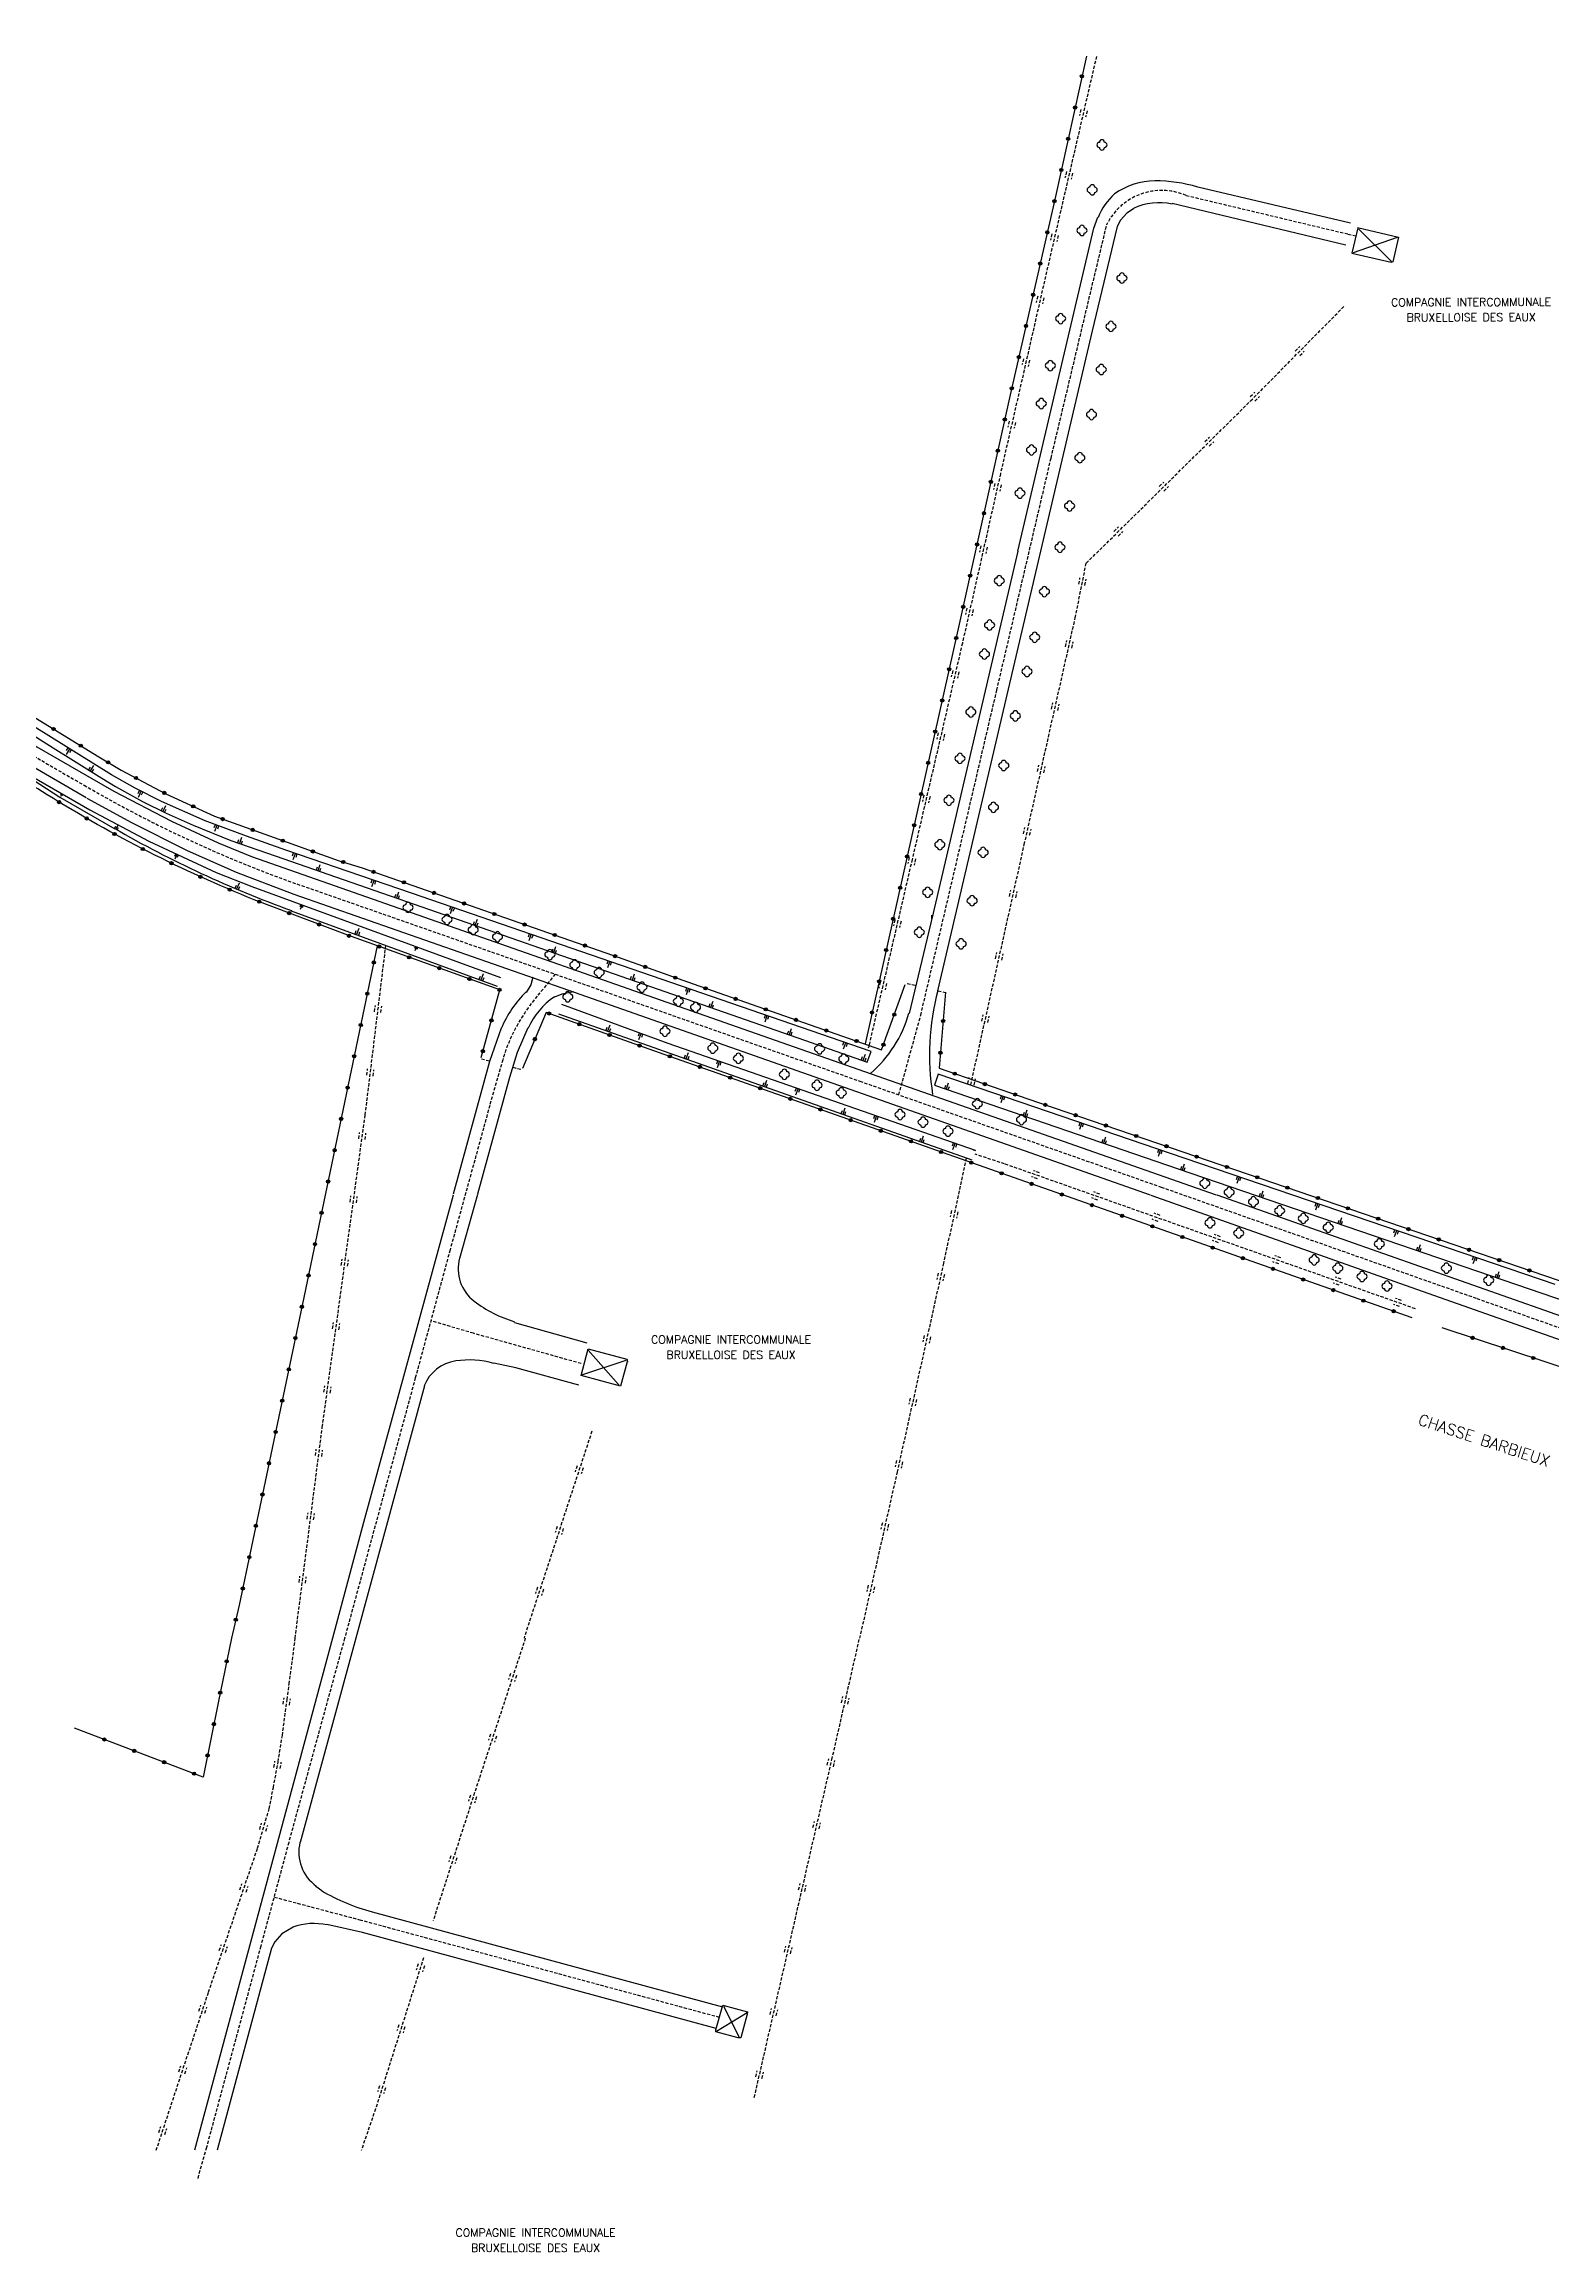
# Model space of a CAD drawing. Header units: millimetres. Extents: x 115017 to 116000, y 128154 to 129000.
# Drawn here: x 115577.6 to 115813.2, y 128154 to 128499.2 of the extents above; entities that cross this region are included whole.
import ezdxf
from ezdxf.enums import TextEntityAlignment as Align

# ---------------------------------------------------------------- set-up
doc = ezdxf.new("R2010")
doc.units = ezdxf.units.MM
doc.linetypes.add('DASHED', pattern=[0.75, 0.5, -0.25])
for name, color, linetype in [('W0001', 6, 'DASHED'), ('W0008', 7, 'CONTINUOUS'), ('W0100', 7, 'CONTINUOUS'), ('W0112', 1, 'DASHED'), ('W0211', 2, 'CONTINUOUS'), ('W0220', 5, 'DASHED'), ('W0300', 7, 'CONTINUOUS'), ('W0322', 7, 'CONTINUOUS'), ('W0984', 7, 'CONTINUOUS'), ('W0989', 7, 'CONTINUOUS')]:
    doc.layers.add(name, color=color, linetype=linetype)
doc.styles.get("Standard").update_dxf_attribs({"font": 'romans.shx', "width": 0.85})

msp = doc.modelspace()

# ---------------------------------------------------------------- linework, layer by layer
at = {"layer": 'W0001'}
for points in [[(115711.26, 128334.93), (115714.69, 128347.37), (115726.58, 128398.2), (115735.07, 128434.5), (115743.79, 128471.07, -0.394263), (115756.17, 128475.55), (115781.49, 128469.52), (115782.74, 128469.25)], [(115500, 128437.56), (115503.4, 128435.01), (115565.78, 128394.26, 0.012851), (115583.88, 128383.35, 0.050188), (115619.28, 128367.17), (115661.75, 128352.32), (115705.15, 128337.08), (115752.26, 128320.52), (115801.64, 128303.1), (115853.07, 128284.86), (115862.91, 128281.54)], [(115657.53, 128353.8), (115654.73, 128350.37, 0.065307), (115650.72, 128344.11, 0.040359), (115649.33, 128340.42), (115647.3, 128333.29), (115646.34, 128329.77), (115641.1, 128310.69), (115635.67, 128290.69), (115624.62, 128250)]]:
    msp.add_lwpolyline(points, format="xyb", dxfattribs=at)
for points in [[(115661.6, 128292.92), (115644.75, 128297.65), (115638.09, 128299.61)], [(115624.62, 128250), (115615.87, 128218.04), (115611.5, 128201.82), (115603.01, 128170.35), (115601.59, 128165.35)], [(115683.22, 128190.69), (115627.18, 128205.87), (115613.56, 128209.48)]]:
    msp.add_lwpolyline(points, dxfattribs=at)
at = {"layer": 'W0008'}
for points in [[(115781.13, 128467.8), (115753.98, 128474.3)], [(115758.01, 128476.89), (115781.86, 128471.25)], [(115729.88, 128419.92), (115741.77, 128470.43), (115742.4, 128472.15)], [(115747.96, 128473.48), (115746.9, 128472.76), (115745.93, 128471.66), (115745.41, 128470.7), (115741.47, 128454.37), (115733.41, 128419.95)], [(115523.56, 128419.94), (115557.5, 128397.92), (115564.48, 128393.26), (115574.96, 128386.79), (115584.2, 128381.41)], [(115529.34, 128419.9), (115547.69, 128407.98), (115566.55, 128395.57), (115576.52, 128389.35), (115588.55, 128382.4), (115597.57, 128377.74), (115604.87, 128374.36), (115610.08, 128372.2), (115760.9, 128319.31)], [(115729.88, 128419.94), (115716.44, 128362.43), (115716.44, 128363.05)], [(115733.41, 128419.95), (115717.33, 128351.18)], [(115584.29, 128381.34), (115591.28, 128377.54), (115599.98, 128373.16), (115607.66, 128369.77), (115616.65, 128366.29), (115659.64, 128351.31), (115750.57, 128319.31)], [(115716.53, 128362.93), (115712.86, 128347.65)], [(115654.05, 128353.32), (115653.72, 128352.12), (115653, 128350.95)], [(115660.43, 128351.04), (115658.58, 128350.7), (115657.41, 128350.19)], [(115649.07, 128345.38), (115647.29, 128340.13), (115641.61, 128319.43)], [(115653.25, 128345.4), (115651.6, 128341.53), (115650.38, 128337.65), (115645.4, 128319.42)], [(115641.58, 128319.24), (115627.58, 128268.09), (115622.71, 128250)], [(115645.37, 128319.36), (115642.6, 128309.36)], [(115750.69, 128319.25), (115792.2, 128304.55), (115851.2, 128283.75), (115854.72, 128282.05), (115855.95, 128281.23)], [(115760.96, 128319.32), (115813.12, 128300.94), (115854.31, 128286.36), (115857.05, 128286.18), (115858.79, 128286.83), (115861.14, 128304.66), (115863.39, 128319.36)], [(115651.16, 128299.36), (115662.46, 128296.16)], [(115661.26, 128289.52), (115651.38, 128292.24), (115647.92, 128293)], [(115637.1, 128289.42), (115626.36, 128250)], [(115622.71, 128250), (115601.12, 128169.93)], [(115626.36, 128250), (115617.65, 128218.03)], [(115620.14, 128211.21), (115621.06, 128210.52)], [(115616.55, 128204.82), (115614.79, 128203.74), (115613.7, 128202.51), (115613.21, 128201.54), (115604.67, 128169.94)], [(115682.69, 128188.94), (115627.41, 128204), (115621.85, 128205.25)], [(115628.91, 128207.21), (115683.68, 128192.34)]]:
    msp.add_lwpolyline(points, dxfattribs=at)
for centre, radius, start, end in [((115751.34, 128466.96), 10.87, 90.2664, 125.728), ((115751.4, 128454.95), 22.88, 73.1936, 90.2642), ((115751.27, 128468.61), 9.53, 131.1513, 158.4099), ((115752, 128464.65), 9.76, 78.1511, 114.6461), ((115665.23, 128338.48), 17.52, 134.279, 156.9843), ((115664.5, 128340.1), 12.39, 124.8697, 154.7696), ((115755.87, 128341.21), 39.81, 165.4193, 189.0155), ((115694.04, 128353.07), 19.56, 310.9092, 344.0322), ((115648.75, 128307.75), 6.39, 165.0629, 232.437), ((115656.55, 128317.85), 19.15, 232.3592, 253.6886), ((115642.93, 128287.07), 6.34, 98.6164, 158.1079), ((115644.08, 128279.58), 13.91, 73.9071, 98.6798), ((115623.95, 128216.53), 6.5, 166.2665, 234.4272), ((115636.66, 128236.81), 30.59, 239.2504, 255.3372), ((115619.84, 128195.78), 9.6, 77.7125, 110.2314)]:
    msp.add_arc(centre, radius, start, end, dxfattribs=at)
at = {"layer": 'W0100'}
for points in [[(115783.02, 128470.47), (115782.1, 128466.53), (115788.24, 128465.12)], [(115782.98, 128470.55), (115789.4, 128469.04), (115788.49, 128465.18), (115788.18, 128465.05)], [(115783.19, 128470.3), (115788.4, 128465.12)], [(115789.16, 128468.97), (115782.3, 128466.59)], [(115662.71, 128295.04), (115667.45, 128289.66), (115667.45, 128289.43)], [(115668.56, 128293.38), (115661.67, 128291.13)], [(115668.8, 128293.55), (115668.82, 128293.14)], [(115687.55, 128191.42), (115682.75, 128188.48)], [(115683.86, 128192.44), (115686.38, 128187.49)]]:
    msp.add_lwpolyline(points, dxfattribs=at)
for points in [[(115668.79, 128293.17), (115667.75, 128289.38), (115661.59, 128291.04), (115662.69, 128295.2), (115668.72, 128293.59), (115668.79, 128293.17)], [(115683.76, 128192.63), (115687.59, 128191.59), (115687.56, 128191.21), (115686.54, 128187.49), (115686.12, 128187.52), (115682.67, 128188.45), (115682.68, 128188.74), (115683.76, 128192.63)]]:
    msp.add_lwpolyline(points, close=True, dxfattribs=at)
at = {"layer": 'W0112'}
for points in [[(115713.8, 128352.01), (115712.41, 128352.35)], [(115717.42, 128351.18), (115718.5, 128350.94)], [(115646.02, 128340.58), (115647.22, 128340.25)], [(115650.94, 128339.25), (115652.29, 128338.9)]]:
    msp.add_lwpolyline(points, dxfattribs=at)
at = {"layer": 'W0211'}
for p, q in [((115581.12, 128388.17), (115581.65, 128389.02)), ((115581.14, 128388.75), (115581.4, 128389.18)), ((115581.63, 128388.45), (115581.89, 128388.87)), ((115584.85, 128386.16), (115584.59, 128385.74)), ((115585.36, 128386.43), (115584.83, 128385.58)), ((115585.34, 128385.85), (115585.07, 128385.43)), ((115580.27, 128381.86), (115580.38, 128382.05)), ((115580.27, 128381.61), (115580.48, 128381.98)), ((115580.48, 128381.74), (115580.59, 128381.92)), ((115592.34, 128382.07), (115592.56, 128382.52)), ((115592.38, 128381.5), (115592.82, 128382.39)), ((115592.86, 128381.82), (115593.08, 128382.26)), ((115588.82, 128376.9), (115588.61, 128376.54)), ((115589.23, 128377.14), (115588.82, 128376.42)), ((115596.14, 128379.82), (115595.91, 128379.37)), ((115596.62, 128380.14), (115596.17, 128379.24)), ((115596.65, 128379.56), (115596.43, 128379.12)), ((115604.24, 128376.72), (115604.41, 128377.19)), ((115604.33, 128376.15), (115604.68, 128377.09)), ((115604.78, 128376.52), (115604.95, 128376.98)), ((115589.23, 128376.66), (115589.02, 128376.3)), ((115608.05, 128374.79), (115607.89, 128374.32)), ((115608.49, 128375.17), (115608.16, 128374.23)), ((115608.59, 128374.6), (115608.43, 128374.13)), ((115598.08, 128372.27), (115598.25, 128372.63)), ((115598.12, 128371.82), (115598.45, 128372.54)), ((115598.49, 128372.08), (115598.66, 128372.44)), ((115616.48, 128372.31), (115616.64, 128372.78)), ((115616.59, 128371.75), (115616.92, 128372.69)), ((115617.03, 128372.12), (115617.19, 128372.6)), ((115620.33, 128370.52), (115620.16, 128370.05)), ((115620.76, 128370.9), (115620.44, 128369.95)), ((115620.87, 128370.33), (115620.71, 128369.86)), ((115607.66, 128367.68), (115607.47, 128367.22)), ((115608.12, 128368.02), (115607.73, 128367.11)), ((115608.19, 128367.45), (115607.99, 128367)), ((115628.77, 128368.08), (115628.94, 128368.56)), ((115628.88, 128367.52), (115629.21, 128368.46)), ((115629.32, 128367.89), (115629.48, 128368.37)), ((115633.04, 128366.62), (115632.71, 128365.68)), ((115617.66, 128364.37), (115617.78, 128364.7)), ((115617.73, 128363.97), (115617.97, 128364.63)), ((115618.04, 128364.23), (115618.16, 128364.56)), ((115632.6, 128366.25), (115632.44, 128365.77)), ((115633.15, 128366.06), (115632.99, 128365.58)), ((115641.07, 128363.85), (115641.23, 128364.33)), ((115641.18, 128363.29), (115641.5, 128364.23)), ((115641.61, 128363.67), (115641.78, 128364.14)), ((115626.38, 128360.57), (115626.2, 128360.08)), ((115626.85, 128360.96), (115626.49, 128359.98)), ((115626.95, 128360.36), (115626.77, 128359.87)), ((115644.88, 128361.97), (115644.72, 128361.5)), ((115645.32, 128362.35), (115644.99, 128361.41)), ((115645.43, 128361.78), (115645.26, 128361.31)), ((115653.36, 128359.62), (115653.52, 128360.1)), ((115653.47, 128359.06), (115653.8, 128360)), ((115653.91, 128359.44), (115654.07, 128359.91)), ((115635.61, 128357.85), (115635.72, 128358.15)), ((115635.67, 128357.49), (115635.89, 128358.08)), ((115635.95, 128357.73), (115636.06, 128358.02)), ((115657.16, 128357.7), (115657, 128357.23)), ((115657.6, 128358.08), (115657.27, 128357.14)), ((115657.71, 128357.51), (115657.54, 128357.04)), ((115645.8, 128353.46), (115645.62, 128352.96)), ((115646.27, 128353.85), (115645.9, 128352.86)), ((115646.37, 128353.25), (115646.19, 128352.75)), ((115665.65, 128355.4), (115665.82, 128355.87)), ((115665.76, 128354.83), (115666.09, 128355.77)), ((115666.2, 128355.21), (115666.36, 128355.68)), ((115669.44, 128353.43), (115669.28, 128352.96)), ((115669.88, 128353.81), (115669.55, 128352.87)), ((115669.99, 128353.25), (115669.82, 128352.77)), ((115677.95, 128351.17), (115678.11, 128351.64)), ((115678.06, 128350.6), (115678.38, 128351.54)), ((115678.49, 128350.98), (115678.65, 128351.45)), ((115682.16, 128349.54), (115681.83, 128348.6)), ((115666.06, 128345.83), (115665.73, 128344.88)), ((115681.72, 128349.16), (115681.55, 128348.69)), ((115682.26, 128348.98), (115682.1, 128348.5)), ((115690.24, 128346.94), (115690.4, 128347.41)), ((115690.35, 128346.37), (115690.67, 128347.32)), ((115690.78, 128346.75), (115690.95, 128347.22)), ((115665.62, 128345.45), (115665.46, 128344.98)), ((115666.17, 128345.26), (115666, 128344.79)), ((115670.54, 128344.15), (115670.71, 128344.62)), ((115670.64, 128343.58), (115670.98, 128344.52)), ((115671.08, 128343.95), (115671.25, 128344.42)), ((115694, 128344.9), (115693.83, 128344.42)), ((115694.43, 128345.27), (115694.11, 128344.33)), ((115694.54, 128344.71), (115694.38, 128344.23)), ((115702.53, 128342.7), (115702.69, 128343.17)), ((115702.64, 128342.14), (115702.96, 128343.08)), ((115703.07, 128342.51), (115703.24, 128342.99)), ((115677.88, 128341.12), (115677.71, 128340.65)), ((115678.32, 128341.49), (115677.98, 128340.55)), ((115678.42, 128340.93), (115678.26, 128340.46)), ((115682.8, 128339.79), (115682.96, 128340.27)), ((115682.91, 128339.23), (115683.24, 128340.17)), ((115683.34, 128339.6), (115683.51, 128340.08)), ((115705.55, 128340.86), (115705.39, 128340.39)), ((115705.99, 128341.24), (115705.66, 128340.29)), ((115706.1, 128340.67), (115705.94, 128340.2)), ((115690.14, 128336.79), (115689.97, 128336.31)), ((115690.57, 128337.16), (115690.24, 128336.22)), ((115690.68, 128336.59), (115690.51, 128336.12)), ((115695.07, 128335.52), (115695.24, 128335.99)), ((115695.18, 128334.95), (115695.51, 128335.89)), ((115695.62, 128335.33), (115695.78, 128335.8)), ((115718.56, 128336.38), (115718.4, 128335.9)), ((115719, 128336.75), (115718.67, 128335.81)), ((115719.11, 128336.19), (115718.94, 128335.72)), ((115702.39, 128332.45), (115702.22, 128331.98)), ((115702.83, 128332.83), (115702.5, 128331.88)), ((115702.94, 128332.26), (115702.77, 128331.79)), ((115727.14, 128334.32), (115727.3, 128334.8)), ((115727.25, 128333.76), (115727.58, 128334.7)), ((115727.69, 128334.14), (115727.85, 128334.61)), ((115730.86, 128332.15), (115730.69, 128331.68)), ((115731.29, 128332.53), (115730.97, 128331.59)), ((115707.35, 128331.24), (115707.52, 128331.71)), ((115707.46, 128330.67), (115707.79, 128331.62)), ((115707.9, 128331.05), (115708.06, 128331.52)), ((115731.4, 128331.96), (115731.24, 128331.49)), ((115739.44, 128330.11), (115739.6, 128330.59)), ((115739.55, 128329.55), (115739.88, 128330.49)), ((115739.99, 128329.93), (115740.15, 128330.4)), ((115714.65, 128328.12), (115714.48, 128327.65)), ((115715.09, 128328.49), (115714.75, 128327.55)), ((115715.19, 128327.92), (115715.03, 128327.45)), ((115719.63, 128326.96), (115719.79, 128327.43)), ((115719.73, 128326.39), (115720.06, 128327.34)), ((115720.17, 128326.77), (115720.34, 128327.24)), ((115743.15, 128327.93), (115742.99, 128327.46)), ((115743.59, 128328.31), (115743.26, 128327.36)), ((115743.7, 128327.74), (115743.53, 128327.27)), ((115751.74, 128325.91), (115751.9, 128326.38)), ((115751.85, 128325.34), (115752.18, 128326.29)), ((115752.29, 128325.72), (115752.45, 128326.19)), ((115755.44, 128323.71), (115755.28, 128323.23)), ((115755.88, 128324.09), (115755.56, 128323.14)), ((115755.99, 128323.52), (115755.83, 128323.05)), ((115764.05, 128321.71), (115764.21, 128322.18)), ((115764.16, 128321.14), (115764.48, 128322.09)), ((115764.59, 128321.53), (115764.76, 128322)), ((115767.75, 128319.51), (115767.59, 128319.03)), ((115768.18, 128319.89), (115767.86, 128318.94)), ((115768.29, 128319.32), (115768.13, 128318.85)), ((115776.36, 128317.52), (115776.52, 128318)), ((115776.47, 128316.96), (115776.79, 128317.9)), ((115776.9, 128317.34), (115777.06, 128317.81)), ((115780.05, 128315.31), (115779.89, 128314.84)), ((115780.49, 128315.69), (115780.16, 128314.74)), ((115780.6, 128315.12), (115780.44, 128314.65)), ((115788.66, 128313.34), (115788.82, 128313.81)), ((115788.78, 128312.77), (115789.1, 128313.72)), ((115789.21, 128313.15), (115789.37, 128313.63)), ((115792.79, 128311.49), (115792.47, 128310.54)), ((115792.35, 128311.11), (115792.19, 128310.64)), ((115792.9, 128310.92), (115792.74, 128310.45)), ((115800.97, 128309.15), (115801.13, 128309.62)), ((115801.08, 128308.58), (115801.4, 128309.53)), ((115801.52, 128308.96), (115801.68, 128309.44)), ((115804.66, 128306.91), (115804.5, 128306.44)), ((115805.09, 128307.29), (115804.77, 128306.34)), ((115805.2, 128306.72), (115805.04, 128306.25))]:
    msp.add_line(p, q, dxfattribs=at)
for points in [[(115545.36, 128410.46), (115579.04, 128389.21)], [(115588.19, 128384.97), (115566.6, 128398.36)], [(115567.52, 128389.59), (115580.11, 128381.47), (115588.69, 128376.5)], [(115567.62, 128389.72), (115574.39, 128385.5), (115584.77, 128379.51), (115593.98, 128374.62), (115604.52, 128369.71), (115610.11, 128367.5), (115648.97, 128353.3)], [(115579.04, 128389.21), (115586.65, 128384.44)], [(115586.65, 128384.44), (115588.8, 128383.16)], [(115591.87, 128382.86), (115588.19, 128384.97)], [(115588.8, 128383.16), (115593.03, 128380.82)], [(115595.99, 128380.82), (115591.87, 128382.86)], [(115593.03, 128380.82), (115596.74, 128378.96)], [(115602.81, 128377.79), (115595.99, 128380.82)], [(115596.74, 128378.96), (115600.93, 128377.09)], [(115600.93, 128377.09), (115606.83, 128374.69)], [(115609.29, 128375.36), (115602.81, 128377.79)], [(115606.83, 128374.69), (115615.1, 128371.81)], [(115615.4, 128373.21), (115609.29, 128375.36)], [(115615.1, 128371.81), (115625.58, 128368.16)], [(115635.05, 128366.45), (115615.4, 128373.21)], [(115625.58, 128368.16), (115639.07, 128363.47)], [(115616.27, 128363.72), (115648.46, 128351.92)], [(115691.34, 128347.09), (115635.05, 128366.45)], [(115639.07, 128363.47), (115696.5, 128343.49)], [(115658.07, 128347.59), (115690.22, 128336.23), (115722.67, 128324.75), (115722.67, 128324.76)], [(115722.87, 128326.35), (115723.23, 128326.22), (115675.2, 128342.97), (115658.6, 128349.06)], [(115706.95, 128341.72), (115691.34, 128347.09)], [(115696.5, 128343.49), (115706.32, 128340.06)], [(115706.32, 128340.06), (115706.95, 128341.72)], [(115717.44, 128338.17), (115716.83, 128336.44)], [(115716.83, 128336.44), (115754.94, 128323.35)], [(115756.05, 128324.96), (115717.44, 128338.17)], [(115754.94, 128323.35), (115817.89, 128301.87)], [(115813.87, 128305.29), (115756.05, 128324.96)]]:
    msp.add_lwpolyline(points, dxfattribs=at)
msp.add_arc((115675.03, 128526.67), 173.17, 240.0866, 250.1701, dxfattribs=at)
at = {"layer": 'W0220'}
for p, q in [((115739.73, 128489.01), (115739.5, 128488.04)), ((115740.7, 128488.79), (115740.47, 128487.81)), ((115737.47, 128479.27), (115737.24, 128478.3)), ((115738.44, 128479.05), (115738.22, 128478.07)), ((115735.21, 128469.53), (115734.98, 128468.56)), ((115736.18, 128469.3), (115735.96, 128468.33)), ((115732.98, 128459.78), (115732.75, 128458.81)), ((115733.95, 128459.56), (115733.73, 128458.58)), ((115730.75, 128450.03), (115730.52, 128449.06)), ((115731.72, 128449.81), (115731.5, 128448.83)), ((115773.24, 128451.2), (115773.94, 128451.91)), ((115773.95, 128450.5), (115774.66, 128451.21)), ((115766.22, 128444.09), (115766.92, 128444.8)), ((115766.93, 128443.39), (115767.63, 128444.1)), ((115728.52, 128440.28), (115728.3, 128439.31)), ((115729.49, 128440.06), (115729.27, 128439.09)), ((115759.11, 128437.06), (115759.82, 128437.77)), ((115759.81, 128436.35), (115760.52, 128437.05)), ((115726.3, 128430.53), (115726.08, 128429.56)), ((115727.27, 128430.31), (115727.05, 128429.34)), ((115751.99, 128430.04), (115752.7, 128430.74)), ((115752.69, 128429.33), (115753.41, 128430.03)), ((115744.87, 128423.01), (115745.59, 128423.72)), ((115745.58, 128422.3), (115746.29, 128423)), ((115724.11, 128420.77), (115723.89, 128419.8)), ((115725.08, 128420.56), (115724.86, 128419.58)), ((115739.39, 128414.77), (115739.59, 128415.75)), ((115740.37, 128414.58), (115740.57, 128415.56)), ((115721.92, 128411.02), (115721.7, 128410.04)), ((115722.89, 128410.8), (115722.67, 128409.82)), ((115737.32, 128405), (115737.54, 128405.98)), ((115738.3, 128404.78), (115738.52, 128405.76)), ((115719.69, 128401.27), (115719.47, 128400.3)), ((115720.67, 128401.05), (115720.44, 128400.07)), ((115735.13, 128395.25), (115735.35, 128396.22)), ((115736.11, 128395.03), (115736.32, 128396)), ((115717.43, 128391.53), (115717.2, 128390.56)), ((115718.4, 128391.3), (115718.18, 128390.33)), ((115732.94, 128385.49), (115733.16, 128386.47)), ((115733.91, 128385.27), (115734.13, 128386.25)), ((115715.16, 128381.79), (115714.94, 128380.82)), ((115716.14, 128381.56), (115715.91, 128380.59)), ((115730.75, 128375.73), (115730.96, 128376.71)), ((115731.72, 128375.51), (115731.94, 128376.49)), ((115712.9, 128372.05), (115712.67, 128371.08)), ((115713.88, 128371.82), (115713.65, 128370.85)), ((115728.57, 128365.97), (115728.79, 128366.95)), ((115729.54, 128365.75), (115729.76, 128366.73)), ((115710.64, 128362.31), (115710.41, 128361.34)), ((115711.61, 128362.08), (115711.39, 128361.11)), ((115726.39, 128356.21), (115726.61, 128357.19)), ((115727.37, 128355.99), (115727.59, 128356.97)), ((115708.37, 128352.57), (115708.15, 128351.6)), ((115709.35, 128352.34), (115709.12, 128351.37)), ((115629.3, 128347.92), (115629.42, 128348.91)), ((115630.29, 128347.8), (115630.41, 128348.79)), ((115724.22, 128346.45), (115724.44, 128347.43)), ((115725.2, 128346.23), (115725.41, 128347.21)), ((115628.09, 128337.99), (115628.21, 128338.98)), ((115629.08, 128337.87), (115629.2, 128338.86)), ((115722.05, 128336.69), (115722.26, 128337.67)), ((115723.02, 128336.47), (115723.24, 128337.45)), ((115626.83, 128328.08), (115626.96, 128329.07)), ((115627.82, 128327.94), (115627.95, 128328.93)), ((115732.95, 128321.8), (115732.01, 128322.13)), ((115733.28, 128322.74), (115732.34, 128323.08)), ((115625.46, 128318.17), (115625.6, 128319.16)), ((115626.46, 128318.03), (115626.59, 128319.02)), ((115742.38, 128318.47), (115741.44, 128318.81)), ((115742.71, 128319.42), (115741.77, 128319.75)), ((115719.52, 128316.83), (115719.31, 128315.85)), ((115720.49, 128316.62), (115720.28, 128315.64)), ((115751.81, 128315.15), (115750.87, 128315.48)), ((115752.14, 128316.09), (115751.2, 128316.42)), ((115761.24, 128311.82), (115760.3, 128312.15)), ((115761.57, 128312.76), (115760.63, 128313.1)), ((115624.1, 128308.26), (115624.24, 128309.25)), ((115625.09, 128308.13), (115625.23, 128309.12)), ((115770.67, 128308.49), (115769.73, 128308.83)), ((115771, 128309.44), (115770.06, 128309.77)), ((115717.4, 128307.06), (115717.19, 128306.08)), ((115718.38, 128306.84), (115718.16, 128305.86)), ((115780.1, 128305.17), (115779.16, 128305.5)), ((115780.43, 128306.11), (115779.49, 128306.44)), ((115789.53, 128301.84), (115788.59, 128302.17)), ((115789.86, 128302.78), (115788.92, 128303.11)), ((115622.74, 128298.36), (115622.88, 128299.35)), ((115623.73, 128298.22), (115623.87, 128299.21)), ((115715.23, 128297.29), (115715.01, 128296.32)), ((115716.21, 128297.08), (115715.99, 128296.1)), ((115621.38, 128288.45), (115621.51, 128289.44)), ((115622.37, 128288.31), (115622.51, 128289.3)), ((115713.06, 128287.53), (115712.84, 128286.56)), ((115714.04, 128287.32), (115713.82, 128286.34)), ((115620.05, 128278.53), (115620.18, 128279.53)), ((115621.05, 128278.41), (115621.17, 128279.4)), ((115660.97, 128276.95), (115660.66, 128276)), ((115710.89, 128277.77), (115710.67, 128276.8)), ((115711.86, 128277.55), (115711.65, 128276.58)), ((115661.92, 128276.64), (115661.61, 128275.69)), ((115618.77, 128268.62), (115618.9, 128269.61)), ((115619.77, 128268.49), (115619.89, 128269.48)), ((115657.86, 128267.44), (115657.55, 128266.49)), ((115658.81, 128267.13), (115658.5, 128266.18)), ((115708.69, 128268.02), (115708.47, 128267.04)), ((115709.66, 128267.8), (115709.44, 128266.82)), ((115617.5, 128258.7), (115617.62, 128259.69)), ((115618.49, 128258.57), (115618.61, 128259.56)), ((115654.75, 128257.94), (115654.44, 128256.99)), ((115655.7, 128257.63), (115655.39, 128256.68)), ((115706.48, 128258.26), (115706.26, 128257.29)), ((115707.46, 128258.04), (115707.24, 128257.07)), ((115650.53, 128244.47), (115650.22, 128243.52)), ((115651.48, 128244.16), (115651.17, 128243.21)), ((115615.02, 128239.66), (115615.15, 128240.65)), ((115616.01, 128239.53), (115616.14, 128240.52)), ((115702.31, 128239.87), (115702.53, 128240.85)), ((115703.28, 128239.65), (115703.5, 128240.63)), ((115647.4, 128234.98), (115647.09, 128234.03)), ((115648.35, 128234.66), (115648.04, 128233.71)), ((115613.55, 128229.79), (115613.73, 128230.78)), ((115614.54, 128229.61), (115614.72, 128230.6)), ((115700.08, 128230.13), (115700.3, 128231.1)), ((115701.05, 128229.9), (115701.28, 128230.88)), ((115644.29, 128225.47), (115643.98, 128224.52)), ((115645.24, 128225.16), (115644.93, 128224.21)), ((115611.35, 128220.1), (115611.63, 128221.06)), ((115612.31, 128219.82), (115612.59, 128220.78)), ((115697.84, 128220.38), (115698.07, 128221.35)), ((115698.82, 128220.16), (115699.04, 128221.13)), ((115641.21, 128215.96), (115640.9, 128215.01)), ((115642.16, 128215.65), (115641.85, 128214.7)), ((115608.25, 128210.62), (115608.57, 128211.57)), ((115609.2, 128210.3), (115609.52, 128211.24)), ((115695.6, 128210.63), (115695.83, 128211.61)), ((115696.58, 128210.41), (115696.8, 128211.38)), ((115605.02, 128201.16), (115605.35, 128202.1)), ((115605.97, 128200.83), (115606.29, 128201.78)), ((115693.37, 128200.89), (115693.59, 128201.86)), ((115694.34, 128200.66), (115694.57, 128201.64)), ((115636.12, 128199.07), (115635.82, 128198.11)), ((115637.08, 128198.76), (115636.77, 128197.81)), ((115601.82, 128191.68), (115602.14, 128192.63)), ((115602.77, 128191.36), (115603.09, 128192.31)), ((115691.13, 128191.14), (115691.35, 128192.11)), ((115692.1, 128190.92), (115692.33, 128191.89)), ((115633.1, 128189.54), (115632.79, 128188.58)), ((115634.05, 128189.23), (115633.75, 128188.28)), ((115598.69, 128182.18), (115599, 128183.13)), ((115599.64, 128181.87), (115599.95, 128182.82)), ((115688.89, 128181.39), (115689.12, 128182.37)), ((115689.87, 128181.17), (115690.09, 128182.14)), ((115630.07, 128180.01), (115629.76, 128179.05)), ((115631.02, 128179.7), (115630.72, 128178.75)), ((115595.55, 128172.69), (115595.86, 128173.64)), ((115596.5, 128172.37), (115596.81, 128173.32))]:
    msp.add_line(p, q, dxfattribs=at)
for points in [[(115742.16, 128497.28), (115735.2, 128467.27), (115727.15, 128432.04), (115721.2, 128405.56), (115713.34, 128371.73), (115706.49, 128342.23)], [(115722.51, 128336.49), (115730.88, 128374.05), (115738.84, 128409.49), (115740.56, 128418.05), (115766.26, 128443.42), (115780.98, 128458.32)], [(115616.88, 128250), (115621.13, 128282.99), (115627.84, 128331.79), (115631.06, 128358.28)], [(115792.02, 128301.49), (115727.81, 128324.14), (115723.18, 128325.65)], [(115721.79, 128325.04), (115718.26, 128308.63), (115711.01, 128276.01), (115705.13, 128250)], [(115663.27, 128282.36), (115652.67, 128250)], [(115595.16, 128169.92), (115603.33, 128194.64), (115611, 128217.14), (115612.82, 128223.32), (115613.48, 128226.62), (115614.22, 128230.66), (115614.88, 128234.78), (115615.62, 128240.38), (115615.95, 128242.85), (115616.91, 128250)], [(115652.87, 128250), (115645.63, 128227.98), (115638.45, 128205.81)], [(115688.67, 128178.19), (115700.8, 128231.02), (115705.13, 128250)], [(115636.96, 128200.03), (115629.45, 128176.4), (115627.22, 128169.89)]]:
    msp.add_lwpolyline(points, dxfattribs=at)
at = {"layer": 'W0300'}
for centre, start, end in [((115743.02, 128483.85), 0, 180), ((115742.62, 128483.45), 90, 270), ((115743.02, 128483.05), 180, 0), ((115743.42, 128483.45), 270, 90), ((115741.5, 128476.83), 0, 180), ((115741.1, 128476.43), 90, 270), ((115741.5, 128476.03), 180, 0), ((115741.9, 128476.43), 270, 90), ((115739.49, 128470.08), 90, 270), ((115739.89, 128470.48), 0, 180), ((115740.29, 128470.08), 270, 90), ((115739.89, 128469.68), 180, 0), ((115746.14, 128463.03), 0, 180), ((115745.74, 128462.63), 90, 270), ((115746.14, 128462.23), 180, 0), ((115746.54, 128462.63), 270, 90), ((115736.16, 128456.29), 90, 270), ((115736.56, 128456.69), 0, 180), ((115736.96, 128456.29), 270, 90), ((115736.56, 128455.89), 180, 0), ((115744.03, 128455.08), 90, 270), ((115744.43, 128455.48), 0, 180), ((115744.43, 128454.68), 180, 0), ((115744.83, 128455.08), 270, 90), ((115734.95, 128449.34), 0, 180), ((115734.55, 128448.94), 90, 270), ((115734.95, 128448.54), 180, 0), ((115735.35, 128448.94), 270, 90), ((115742.51, 128448.34), 90, 270), ((115742.91, 128448.74), 0, 180), ((115742.91, 128447.94), 180, 0), ((115743.31, 128448.34), 270, 90), ((115733.13, 128443.01), 90, 270), ((115733.53, 128443.41), 0, 180), ((115733.53, 128442.61), 180, 0), ((115733.93, 128443.01), 270, 90), ((115740.99, 128441.29), 90, 270), ((115741.39, 128441.69), 0, 180), ((115741.39, 128440.89), 180, 0), ((115741.79, 128441.29), 270, 90), ((115731.61, 128435.76), 90, 270), ((115732.01, 128436.16), 0, 180), ((115732.41, 128435.76), 270, 90), ((115732.01, 128435.36), 180, 0), ((115739.17, 128434.55), 90, 270), ((115739.57, 128434.95), 0, 180), ((115739.57, 128434.15), 180, 0), ((115739.97, 128434.55), 270, 90), ((115729.8, 128429.01), 90, 270), ((115730.2, 128429.41), 0, 180), ((115730.6, 128429.01), 270, 90), ((115730.2, 128428.61), 180, 0), ((115737.56, 128427), 90, 270), ((115737.96, 128427.4), 0, 180), ((115737.96, 128426.6), 180, 0), ((115738.36, 128427), 270, 90), ((115736.05, 128420.55), 90, 270), ((115736.45, 128420.95), 0, 180), ((115736.45, 128420.15), 180, 0), ((115736.85, 128420.55), 270, 90), ((115726.57, 128415.32), 90, 270), ((115726.97, 128415.72), 0, 180), ((115726.97, 128414.92), 180, 0), ((115727.37, 128415.32), 270, 90), ((115733.63, 128413.61), 90, 270), ((115734.03, 128414.01), 0, 180), ((115734.03, 128413.21), 180, 0), ((115734.43, 128413.61), 270, 90), ((115725.05, 128408.38), 90, 270), ((115725.45, 128408.78), 0, 180), ((115725.45, 128407.98), 180, 0), ((115725.85, 128408.38), 270, 90), ((115724.65, 128404.25), 0, 180), ((115732.11, 128406.47), 90, 270), ((115732.51, 128406.87), 0, 180), ((115732.51, 128406.07), 180, 0), ((115732.91, 128406.47), 270, 90), ((115724.25, 128403.85), 90, 270), ((115724.65, 128403.45), 180, 0), ((115725.05, 128403.85), 270, 90), ((115730.9, 128401.13), 90, 270), ((115731.3, 128401.53), 0, 180), ((115731.7, 128401.13), 270, 90), ((115731.3, 128400.73), 180, 0), ((115722.13, 128394.79), 90, 270), ((115722.53, 128395.19), 0, 180), ((115722.53, 128394.39), 180, 0), ((115722.93, 128394.79), 270, 90), ((115729.08, 128394.18), 90, 270), ((115729.48, 128394.58), 0, 180), ((115729.88, 128394.18), 270, 90), ((115729.48, 128393.78), 180, 0), ((115720.42, 128387.54), 90, 270), ((115720.82, 128387.94), 0, 180), ((115721.22, 128387.54), 270, 90), ((115720.82, 128387.14), 180, 0), ((115727.27, 128386.43), 90, 270), ((115727.67, 128386.83), 0, 180), ((115727.67, 128386.03), 180, 0), ((115728.07, 128386.43), 270, 90), ((115718.7, 128380.99), 90, 270), ((115719.1, 128381.39), 0, 180), ((115719.1, 128380.59), 180, 0), ((115719.5, 128380.99), 270, 90), ((115726.06, 128380.29), 0, 180), ((115725.66, 128379.89), 90, 270), ((115726.06, 128379.49), 180, 0), ((115726.46, 128379.89), 270, 90), ((115717.28, 128374.05), 90, 270), ((115717.68, 128374.45), 0, 180), ((115717.68, 128373.65), 180, 0), ((115718.08, 128374.05), 270, 90), ((115724.44, 128373.24), 0, 180), ((115724.04, 128372.84), 90, 270), ((115724.44, 128372.44), 180, 0), ((115724.84, 128372.84), 270, 90), ((115715.37, 128366.6), 90, 270), ((115715.77, 128367), 0, 180), ((115716.17, 128366.6), 270, 90), ((115634.13, 128364.24), 90, 270), ((115634.53, 128364.64), 0, 180), ((115634.53, 128363.84), 180, 0), ((115634.93, 128364.24), 270, 90), ((115640.63, 128362.75), 0, 180), ((115715.77, 128366.2), 180, 0), ((115722.32, 128365.29), 90, 270), ((115722.72, 128365.69), 0, 180), ((115722.72, 128364.89), 180, 0), ((115723.12, 128365.29), 270, 90), ((115640.23, 128362.35), 90, 270), ((115640.63, 128361.95), 180, 0), ((115641.03, 128362.35), 270, 90), ((115644.32, 128360.75), 90, 270), ((115644.72, 128361.15), 0, 180), ((115644.72, 128360.35), 180, 0), ((115645.12, 128360.75), 270, 90), ((115648.12, 128359.65), 90, 270), ((115648.52, 128360.05), 0, 180), ((115648.92, 128359.65), 270, 90), ((115714.06, 128360.36), 90, 270), ((115714.46, 128360.76), 0, 180), ((115714.46, 128359.96), 180, 0), ((115714.86, 128360.36), 270, 90), ((115648.52, 128359.25), 180, 0), ((115656.31, 128356.86), 90, 270), ((115656.71, 128357.26), 0, 180), ((115656.71, 128356.46), 180, 0), ((115657.11, 128356.86), 270, 90), ((115720.6, 128358.54), 90, 270), ((115721, 128358.94), 0, 180), ((115721, 128358.14), 180, 0), ((115721.4, 128358.54), 270, 90), ((115660.21, 128355.26), 90, 270), ((115660.61, 128355.66), 0, 180), ((115660.61, 128354.86), 180, 0), ((115661.01, 128355.26), 270, 90), ((115664.01, 128354.06), 90, 270), ((115664.41, 128354.46), 0, 180), ((115664.41, 128353.66), 180, 0), ((115664.81, 128354.06), 270, 90), ((115659.11, 128350.27), 90, 270), ((115659.51, 128350.67), 0, 180), ((115659.51, 128349.87), 180, 0), ((115659.91, 128350.27), 270, 90), ((115670.7, 128351.77), 90, 270), ((115671.1, 128352.17), 0, 180), ((115671.1, 128351.37), 180, 0), ((115671.5, 128351.77), 270, 90), ((115676.4, 128349.57), 90, 270), ((115676.8, 128349.97), 0, 180), ((115677.2, 128349.57), 270, 90), ((115679.48, 128349.02), 0, 180), ((115676.8, 128349.17), 180, 0), ((115679.08, 128348.62), 90, 270), ((115679.48, 128348.22), 180, 0), ((115679.88, 128348.62), 270, 90), ((115674.3, 128344.88), 90, 270), ((115674.7, 128345.28), 0, 180), ((115674.7, 128344.48), 180, 0), ((115675.1, 128344.88), 270, 90), ((115681.78, 128342.23), 90, 270), ((115682.18, 128342.63), 0, 180), ((115682.58, 128342.23), 270, 90), ((115698.47, 128342.13), 90, 270), ((115698.87, 128342.53), 0, 180), ((115699.27, 128342.13), 270, 90), ((115682.18, 128341.83), 180, 0), ((115685.78, 128340.64), 90, 270), ((115686.18, 128341.04), 0, 180), ((115686.18, 128340.24), 180, 0), ((115686.58, 128340.64), 270, 90), ((115693.37, 128338.54), 0, 180), ((115698.87, 128341.73), 180, 0), ((115702.26, 128340.54), 90, 270), ((115702.66, 128340.94), 0, 180), ((115702.66, 128340.14), 180, 0), ((115703.06, 128340.54), 270, 90), ((115692.97, 128338.14), 90, 270), ((115693.37, 128337.74), 180, 0), ((115693.77, 128338.14), 270, 90), ((115698.07, 128336.44), 90, 270), ((115698.47, 128336.84), 0, 180), ((115698.47, 128336.04), 180, 0), ((115698.87, 128336.44), 270, 90), ((115701.86, 128335.25), 90, 270), ((115702.26, 128335.65), 0, 180), ((115702.66, 128335.25), 270, 90), ((115702.26, 128334.85), 180, 0), ((115711.06, 128331.85), 90, 270), ((115711.46, 128332.25), 0, 180), ((115711.86, 128331.85), 270, 90), ((115723.15, 128333.55), 90, 270), ((115723.55, 128333.95), 0, 180), ((115723.55, 128333.15), 180, 0), ((115723.95, 128333.55), 270, 90), ((115711.46, 128331.45), 180, 0), ((115714.65, 128330.66), 90, 270), ((115715.05, 128331.06), 0, 180), ((115715.05, 128330.26), 180, 0), ((115715.45, 128330.66), 270, 90), ((115718.55, 128329.26), 90, 270), ((115718.95, 128329.66), 0, 180), ((115718.95, 128328.86), 180, 0), ((115719.35, 128329.26), 270, 90), ((115730.04, 128331.06), 90, 270), ((115730.44, 128331.46), 0, 180), ((115730.44, 128330.66), 180, 0), ((115730.84, 128331.06), 270, 90), ((115759.11, 128321.51), 0, 180), ((115758.71, 128321.11), 90, 270), ((115759.11, 128320.71), 180, 0), ((115759.51, 128321.11), 270, 90), ((115762.51, 128319.71), 90, 270), ((115762.91, 128320.11), 0, 180), ((115762.91, 128319.31), 180, 0), ((115763.31, 128319.71), 270, 90), ((115766.31, 128318.22), 90, 270), ((115766.71, 128318.62), 0, 180), ((115767.11, 128318.22), 270, 90), ((115759.51, 128314.92), 90, 270), ((115759.91, 128315.32), 0, 180), ((115760.31, 128314.92), 270, 90), ((115766.71, 128317.82), 180, 0), ((115770.4, 128316.82), 90, 270), ((115770.8, 128317.22), 0, 180), ((115770.8, 128316.42), 180, 0), ((115771.2, 128316.82), 270, 90), ((115774.1, 128315.62), 90, 270), ((115774.5, 128316.02), 0, 180), ((115774.5, 128315.22), 180, 0), ((115774.9, 128315.62), 270, 90), ((115778.4, 128314.62), 0, 180), ((115759.91, 128314.52), 180, 0), ((115764.01, 128313.33), 90, 270), ((115764.41, 128313.73), 0, 180), ((115764.41, 128312.93), 180, 0), ((115764.81, 128313.33), 270, 90), ((115778, 128314.22), 90, 270), ((115778.4, 128313.82), 180, 0), ((115778.8, 128314.22), 270, 90), ((115785.99, 128311.63), 90, 270), ((115786.39, 128312.03), 0, 180), ((115786.79, 128311.63), 270, 90), ((115775.8, 128309.13), 90, 270), ((115776.2, 128309.53), 0, 180), ((115776.2, 128308.73), 180, 0), ((115776.6, 128309.13), 270, 90), ((115779.49, 128307.84), 90, 270), ((115779.89, 128308.24), 0, 180), ((115780.29, 128307.84), 270, 90), ((115786.39, 128311.23), 180, 0), ((115796.48, 128307.84), 90, 270), ((115796.88, 128308.24), 0, 180), ((115797.28, 128307.84), 270, 90), ((115779.89, 128307.44), 180, 0), ((115783.29, 128306.54), 90, 270), ((115783.69, 128306.94), 0, 180), ((115783.69, 128306.14), 180, 0), ((115784.09, 128306.54), 270, 90), ((115787.19, 128305.04), 90, 270), ((115787.59, 128305.44), 0, 180), ((115787.59, 128304.64), 180, 0), ((115787.99, 128305.04), 270, 90), ((115796.88, 128307.44), 180, 0), ((115803.08, 128305.94), 90, 270), ((115803.48, 128306.34), 0, 180), ((115803.48, 128305.54), 180, 0), ((115803.88, 128305.94), 270, 90)]:
    msp.add_arc(centre, 0.4, start, end, dxfattribs=at)
at = {"layer": 'W0322'}
for points in [[(115718.57, 128350.97), (115717.57, 128339.09), (115731.46, 128334.3), (115793.91, 128312.94), (115844.97, 128295.47), (115848.96, 128294.17), (115854.66, 128295.87), (115857.66, 128314.54), (115863.15, 128347.77), (115869.35, 128380.41), (115876.34, 128415.55), (115882.74, 128447.39), (115889.33, 128480.93), (115893.22, 128500)], [(115740.59, 128497.34), (115735.65, 128474.89), (115728.69, 128444.4), (115720.51, 128407.56), (115705.98, 128342.93)], [(115564.12, 128418.41), (115556.32, 128406.33), (115572.11, 128396.45), (115586.17, 128387.8), (115589.66, 128385.7), (115596.66, 128382.01), (115604.25, 128378.52), (115612.85, 128375.42), (115623.74, 128371.53), (115627.34, 128370.43), (115666.51, 128356.76), (115679.1, 128352.27), (115708.57, 128341.99), (115712.27, 128352.17)], [(115629.72, 128358.23), (115617.78, 128301), (115608.13, 128255.14), (115606.92, 128250)], [(115791.52, 128300.08), (115727.41, 128322.63), (115674.59, 128341.26), (115656.15, 128347.81), (115652.42, 128339.05)], [(115852.31, 128250), (115852.87, 128264.18), (115853.47, 128279.68), (115839.46, 128284.22), (115796.22, 128298.51)], [(115606.92, 128250), (115604.9, 128240.13), (115602.5, 128228.27), (115582.37, 128235.93)]]:
    msp.add_lwpolyline(points, dxfattribs=at)
msp.add_lwpolyline([(115645.96, 128340.76), (115648.89, 128351.33), (115625.1, 128359.89), (115610.48, 128365.43, -0.043636), (115578.13, 128381.84, -0.005357), (115554.74, 128396.74), (115542.65, 128404.7), (115502.73, 128430.17), (115500, 128431.96)], format="xyb", dxfattribs=at)
for centre, radius in [((115739.89, 128494.18), 0.25), ((115739.89, 128494.18), 0.15), ((115738.82, 128489.29), 0.25), ((115738.82, 128489.29), 0.15), ((115737.74, 128484.41), 0.25), ((115737.74, 128484.41), 0.15), ((115736.67, 128479.53), 0.25), ((115736.67, 128479.53), 0.15), ((115735.59, 128474.65), 0.25), ((115735.59, 128474.65), 0.15), ((115734.48, 128469.77), 0.25), ((115734.48, 128469.77), 0.15), ((115733.37, 128464.9), 0.25), ((115733.37, 128464.9), 0.15), ((115732.26, 128460.02), 0.25), ((115732.26, 128460.02), 0.15), ((115731.14, 128455.15), 0.25), ((115731.14, 128455.15), 0.15), ((115730.03, 128450.27), 0.25), ((115730.03, 128450.27), 0.15), ((115728.92, 128445.4), 0.25), ((115728.92, 128445.4), 0.15), ((115727.83, 128440.52), 0.25), ((115727.83, 128440.52), 0.15), ((115726.75, 128435.64), 0.25), ((115726.75, 128435.64), 0.15), ((115725.66, 128430.76), 0.25), ((115725.66, 128430.76), 0.15), ((115724.58, 128425.87), 0.25), ((115724.58, 128425.87), 0.15), ((115723.5, 128420.99), 0.25), ((115723.5, 128420.99), 0.15), ((115722.41, 128416.11), 0.25), ((115722.41, 128416.11), 0.15), ((115721.33, 128411.23), 0.25), ((115721.33, 128411.23), 0.15), ((115720.24, 128406.35), 0.25), ((115720.24, 128406.35), 0.15), ((115719.14, 128401.47), 0.25), ((115719.14, 128401.47), 0.15), ((115718.05, 128396.59), 0.25), ((115718.05, 128396.59), 0.15), ((115579.11, 128392.14), 0.25), ((115579.11, 128392.14), 0.15), ((115716.95, 128391.72), 0.25), ((115716.95, 128391.72), 0.15), ((115583.37, 128389.52), 0.25), ((115583.37, 128389.52), 0.15), ((115587.64, 128386.92), 0.25), ((115587.64, 128386.92), 0.15), ((115592, 128384.47), 0.25), ((115592, 128384.47), 0.15), ((115715.85, 128386.84), 0.25), ((115715.85, 128386.84), 0.15), ((115579.98, 128380.7), 0.25), ((115579.98, 128380.7), 0.15), ((115596.42, 128382.14), 0.25), ((115596.42, 128382.14), 0.15), ((115714.76, 128381.96), 0.25), ((115714.76, 128381.96), 0.15), ((115584.29, 128378.15), 0.25), ((115584.29, 128378.15), 0.15), ((115600.95, 128380.04), 0.25), ((115600.95, 128380.04), 0.15), ((115605.54, 128378.05), 0.25), ((115605.54, 128378.05), 0.15), ((115713.66, 128377.08), 0.25), ((115713.66, 128377.08), 0.15), ((115588.65, 128375.71), 0.25), ((115588.65, 128375.71), 0.15), ((115593.07, 128373.37), 0.25), ((115593.07, 128373.37), 0.15), ((115610.24, 128376.36), 0.25), ((115610.24, 128376.36), 0.15), ((115614.95, 128374.67), 0.25), ((115614.95, 128374.67), 0.15), ((115597.54, 128371.15), 0.25), ((115597.54, 128371.15), 0.15), ((115619.66, 128372.99), 0.25), ((115619.66, 128372.99), 0.15), ((115624.38, 128371.34), 0.25), ((115624.38, 128371.34), 0.15), ((115629.13, 128369.8), 0.25), ((115712.56, 128372.2), 0.25), ((115712.56, 128372.2), 0.15), ((115602.07, 128369.02), 0.25), ((115602.07, 128369.02), 0.15), ((115606.65, 128367.01), 0.25), ((115606.65, 128367.01), 0.15), ((115629.13, 128369.8), 0.15), ((115633.86, 128368.16), 0.25), ((115633.86, 128368.16), 0.15), ((115638.58, 128366.51), 0.25), ((115638.58, 128366.51), 0.15), ((115711.47, 128367.32), 0.25), ((115711.47, 128367.32), 0.15), ((115611.28, 128365.13), 0.25), ((115611.28, 128365.13), 0.15), ((115615.96, 128363.35), 0.25), ((115615.96, 128363.35), 0.15), ((115643.3, 128364.86), 0.25), ((115643.3, 128364.86), 0.15), ((115648.02, 128363.21), 0.25), ((115648.02, 128363.21), 0.15), ((115620.63, 128361.58), 0.25), ((115620.63, 128361.58), 0.15), ((115625.31, 128359.81), 0.25), ((115625.31, 128359.81), 0.15), ((115652.74, 128361.56), 0.25), ((115652.74, 128361.56), 0.15), ((115657.46, 128359.92), 0.25), ((115657.46, 128359.92), 0.15), ((115710.37, 128362.45), 0.25), ((115710.37, 128362.45), 0.15), ((115630.01, 128358.12), 0.25), ((115630.01, 128358.12), 0.15), ((115634.72, 128356.43), 0.25), ((115634.72, 128356.43), 0.15), ((115662.18, 128358.27), 0.25), ((115662.18, 128358.27), 0.15), ((115666.9, 128356.62), 0.25), ((115666.9, 128356.62), 0.15), ((115709.27, 128357.57), 0.25), ((115709.27, 128357.57), 0.15), ((115629.18, 128355.64), 0.25), ((115629.18, 128355.64), 0.15), ((115639.42, 128354.74), 0.25), ((115639.42, 128354.74), 0.15), ((115644.13, 128353.04), 0.25), ((115644.13, 128353.04), 0.15), ((115671.61, 128354.94), 0.25), ((115671.61, 128354.94), 0.15), ((115676.32, 128353.26), 0.25), ((115676.32, 128353.26), 0.15), ((115708.18, 128352.69), 0.25), ((115708.18, 128352.69), 0.15), ((115628.16, 128350.75), 0.25), ((115628.16, 128350.75), 0.15), ((115648.83, 128351.35), 0.25), ((115648.83, 128351.35), 0.15), ((115681.03, 128351.59), 0.25), ((115681.03, 128351.59), 0.15), ((115685.75, 128349.94), 0.25), ((115685.75, 128349.94), 0.15), ((115627.14, 128345.85), 0.25), ((115627.14, 128345.85), 0.15), ((115647.57, 128346.57), 0.25), ((115647.57, 128346.57), 0.15), ((115656.6, 128347.65), 0.25), ((115656.6, 128347.65), 0.15), ((115661.31, 128345.97), 0.25), ((115661.31, 128345.97), 0.15), ((115690.47, 128348.3), 0.25), ((115690.47, 128348.3), 0.15), ((115695.19, 128346.65), 0.25), ((115695.19, 128346.65), 0.15), ((115707.08, 128347.81), 0.25), ((115707.08, 128347.81), 0.15), ((115710.56, 128347.47), 0.25), ((115710.56, 128347.47), 0.15), ((115718.19, 128346.49), 0.25), ((115718.19, 128346.49), 0.15), ((115654.37, 128343.65), 0.25), ((115654.37, 128343.65), 0.15), ((115666.02, 128344.3), 0.25), ((115666.02, 128344.3), 0.15), ((115670.73, 128342.63), 0.25), ((115670.73, 128342.63), 0.15), ((115699.92, 128345), 0.25), ((115699.92, 128345), 0.15), ((115704.64, 128343.36), 0.25), ((115704.64, 128343.36), 0.15), ((115708.86, 128342.77), 0.25), ((115708.86, 128342.77), 0.15), ((115626.11, 128340.96), 0.25), ((115626.11, 128340.96), 0.15), ((115646.24, 128341.75), 0.25), ((115646.24, 128341.75), 0.15), ((115675.45, 128340.96), 0.25), ((115675.45, 128340.96), 0.15), ((115680.16, 128339.3), 0.25), ((115680.16, 128339.3), 0.15), ((115717.77, 128341.51), 0.25), ((115717.77, 128341.51), 0.15), ((115625.09, 128336.06), 0.25), ((115625.09, 128336.06), 0.15), ((115684.88, 128337.63), 0.25), ((115684.88, 128337.63), 0.15), ((115689.59, 128335.97), 0.25), ((115689.59, 128335.97), 0.15), ((115720, 128338.25), 0.25), ((115720, 128338.25), 0.15), ((115724.72, 128336.62), 0.25), ((115724.72, 128336.62), 0.15), ((115694.31, 128334.31), 0.25), ((115694.31, 128334.31), 0.15), ((115699.02, 128332.65), 0.25), ((115699.02, 128332.65), 0.15), ((115729.45, 128334.99), 0.25), ((115729.45, 128334.99), 0.15), ((115734.18, 128333.37), 0.25), ((115734.18, 128333.37), 0.15), ((115624.07, 128331.17), 0.25), ((115624.07, 128331.17), 0.15), ((115703.74, 128330.98), 0.25), ((115703.74, 128330.98), 0.15), ((115708.45, 128329.32), 0.25), ((115708.45, 128329.32), 0.15), ((115738.91, 128331.75), 0.25), ((115738.91, 128331.75), 0.15), ((115743.64, 128330.13), 0.25), ((115743.64, 128330.13), 0.15), ((115748.37, 128328.51), 0.25), ((115748.37, 128328.51), 0.15), ((115623.05, 128326.28), 0.25), ((115623.05, 128326.28), 0.15), ((115713.17, 128327.66), 0.25), ((115713.17, 128327.66), 0.15), ((115717.88, 128325.99), 0.25), ((115717.88, 128325.99), 0.15), ((115753.1, 128326.9), 0.25), ((115753.1, 128326.9), 0.15), ((115757.83, 128325.28), 0.25), ((115757.83, 128325.28), 0.15), ((115722.6, 128324.33), 0.25), ((115722.6, 128324.33), 0.15), ((115727.32, 128322.67), 0.25), ((115727.32, 128322.67), 0.15), ((115762.56, 128323.66), 0.25), ((115762.56, 128323.66), 0.15), ((115767.29, 128322.04), 0.25), ((115767.29, 128322.04), 0.15), ((115622.03, 128321.38), 0.25), ((115622.03, 128321.38), 0.15), ((115732.03, 128321.01), 0.25), ((115732.03, 128321.01), 0.15), ((115736.75, 128319.35), 0.25), ((115736.75, 128319.35), 0.15), ((115772.03, 128320.42), 0.25), ((115772.03, 128320.42), 0.15), ((115776.76, 128318.81), 0.25), ((115776.76, 128318.81), 0.15), ((115621.01, 128316.49), 0.25), ((115621.01, 128316.49), 0.15), ((115741.47, 128317.69), 0.25), ((115741.47, 128317.69), 0.15), ((115746.18, 128316.03), 0.25), ((115746.18, 128316.03), 0.15), ((115781.49, 128317.19), 0.25), ((115781.49, 128317.19), 0.15), ((115786.22, 128315.57), 0.25), ((115786.22, 128315.57), 0.15), ((115619.99, 128311.59), 0.25), ((115619.99, 128311.59), 0.15), ((115750.9, 128314.37), 0.25), ((115750.9, 128314.37), 0.15), ((115755.61, 128312.71), 0.25), ((115755.61, 128312.71), 0.15), ((115790.95, 128313.95), 0.25), ((115790.95, 128313.95), 0.15), ((115795.68, 128312.33), 0.25), ((115795.68, 128312.33), 0.15), ((115760.33, 128311.05), 0.25), ((115760.33, 128311.05), 0.15), ((115765.05, 128309.39), 0.25), ((115765.05, 128309.39), 0.15), ((115769.76, 128307.73), 0.25), ((115769.76, 128307.73), 0.15), ((115800.41, 128310.71), 0.25), ((115800.41, 128310.71), 0.15), ((115805.14, 128309.1), 0.25), ((115805.14, 128309.1), 0.15), ((115618.97, 128306.7), 0.25), ((115618.97, 128306.7), 0.15), ((115774.48, 128306.07), 0.25), ((115774.48, 128306.07), 0.15), ((115779.2, 128304.41), 0.25), ((115779.2, 128304.41), 0.15), ((115809.87, 128307.48), 0.25), ((115809.87, 128307.48), 0.15), ((115617.94, 128301.8), 0.25), ((115617.94, 128301.8), 0.15), ((115783.91, 128302.75), 0.25), ((115783.91, 128302.75), 0.15), ((115788.63, 128301.1), 0.25), ((115788.63, 128301.1), 0.15), ((115616.92, 128296.91), 0.25), ((115616.92, 128296.91), 0.15), ((115800.97, 128296.94), 0.25), ((115800.97, 128296.94), 0.15), ((115805.72, 128295.37), 0.25), ((115805.72, 128295.37), 0.15), ((115810.46, 128293.8), 0.25), ((115615.89, 128292.02), 0.25), ((115615.89, 128292.02), 0.15), ((115810.46, 128293.8), 0.15), ((115614.86, 128287.12), 0.25), ((115614.86, 128287.12), 0.15), ((115613.83, 128282.23), 0.25), ((115613.83, 128282.23), 0.15), ((115612.8, 128277.34), 0.25), ((115612.8, 128277.34), 0.15), ((115611.77, 128272.44), 0.25), ((115611.77, 128272.44), 0.15), ((115610.74, 128267.55), 0.25), ((115610.74, 128267.55), 0.15), ((115609.72, 128262.66), 0.25), ((115609.72, 128262.66), 0.15), ((115608.69, 128257.76), 0.25), ((115608.69, 128257.76), 0.15), ((115607.6, 128252.88), 0.25), ((115607.6, 128252.88), 0.15), ((115606.18, 128246.36), 0.25), ((115606.18, 128246.36), 0.15), ((115605.17, 128241.46), 0.25), ((115605.17, 128241.46), 0.15), ((115604.18, 128236.56), 0.25), ((115604.18, 128236.56), 0.15), ((115587.05, 128234.15), 0.25), ((115587.05, 128234.15), 0.15), ((115591.72, 128232.37), 0.25), ((115591.72, 128232.37), 0.15), ((115596.39, 128230.59), 0.25), ((115596.39, 128230.59), 0.15), ((115601.07, 128228.81), 0.25), ((115601.07, 128228.81), 0.15), ((115603.19, 128231.66), 0.25), ((115603.19, 128231.66), 0.15)]:
    msp.add_circle(centre, radius, dxfattribs=at)

# ---------------------------------------------------------------- texts
at = {"layer": 'W0984'}
for s, p in [('COMPAGNIE INTERCOMMUNALE', (115800.73, 128458.87)), ('BRUXELLOISE DES EAUX', (115800.74, 128456.5))]:
    msp.add_text(s, height=1.25, rotation=0.1756, dxfattribs=at).set_placement(p, align=Align.MIDDLE)
for s, p in [('COMPAGNIE INTERCOMMUNALE', (115685.03, 128296.67)), ('BRUXELLOISE DES EAUX', (115685.03, 128294.29)), ('COMPAGNIE INTERCOMMUNALE', (115654.47, 128157.05)), ('BRUXELLOISE DES EAUX', (115654.47, 128154.67))]:
    msp.add_text(s, height=1.25, dxfattribs=at).set_placement(p, align=Align.MIDDLE)
at = {"layer": 'W0989'}
msp.add_text('CHASSE BARBIEUX', height=1.75, rotation=341.935, dxfattribs=at).set_placement((115802.78, 128280.93), align=Align.MIDDLE)

doc.saveas('drawing.dxf')
